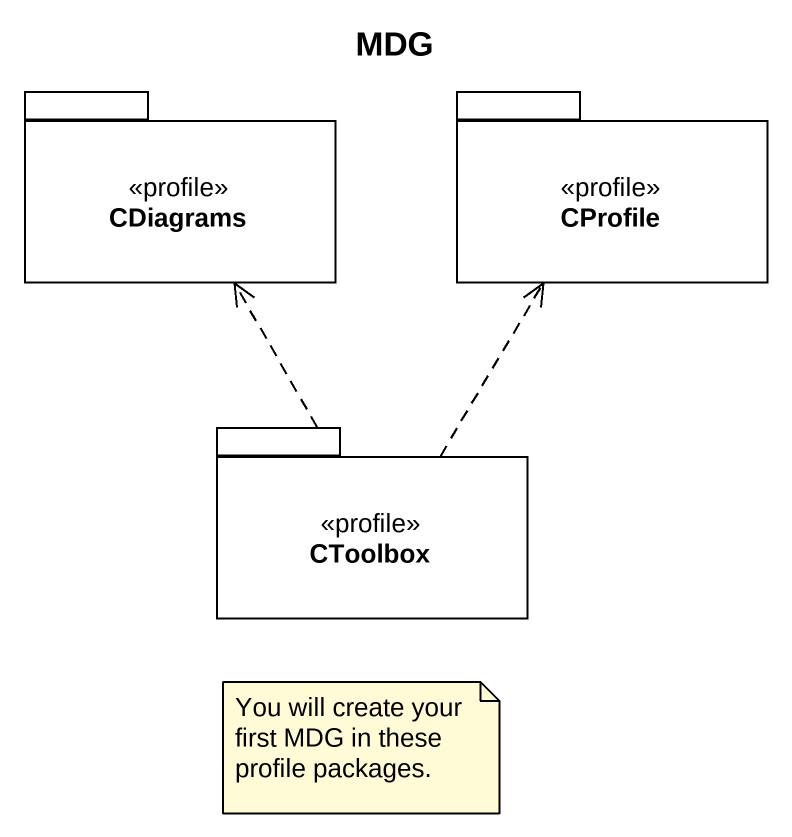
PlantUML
@startuml
title MDG
package CDiagrams <<profile>> {
}
package CProfile <<profile>> {
}
package CToolbox <<profile>> {
}
CToolbox .up.> CDiagrams
CToolbox .up.> CProfile
note as N1
  You will create your first MDG in these profile packages.
end note
@enduml
